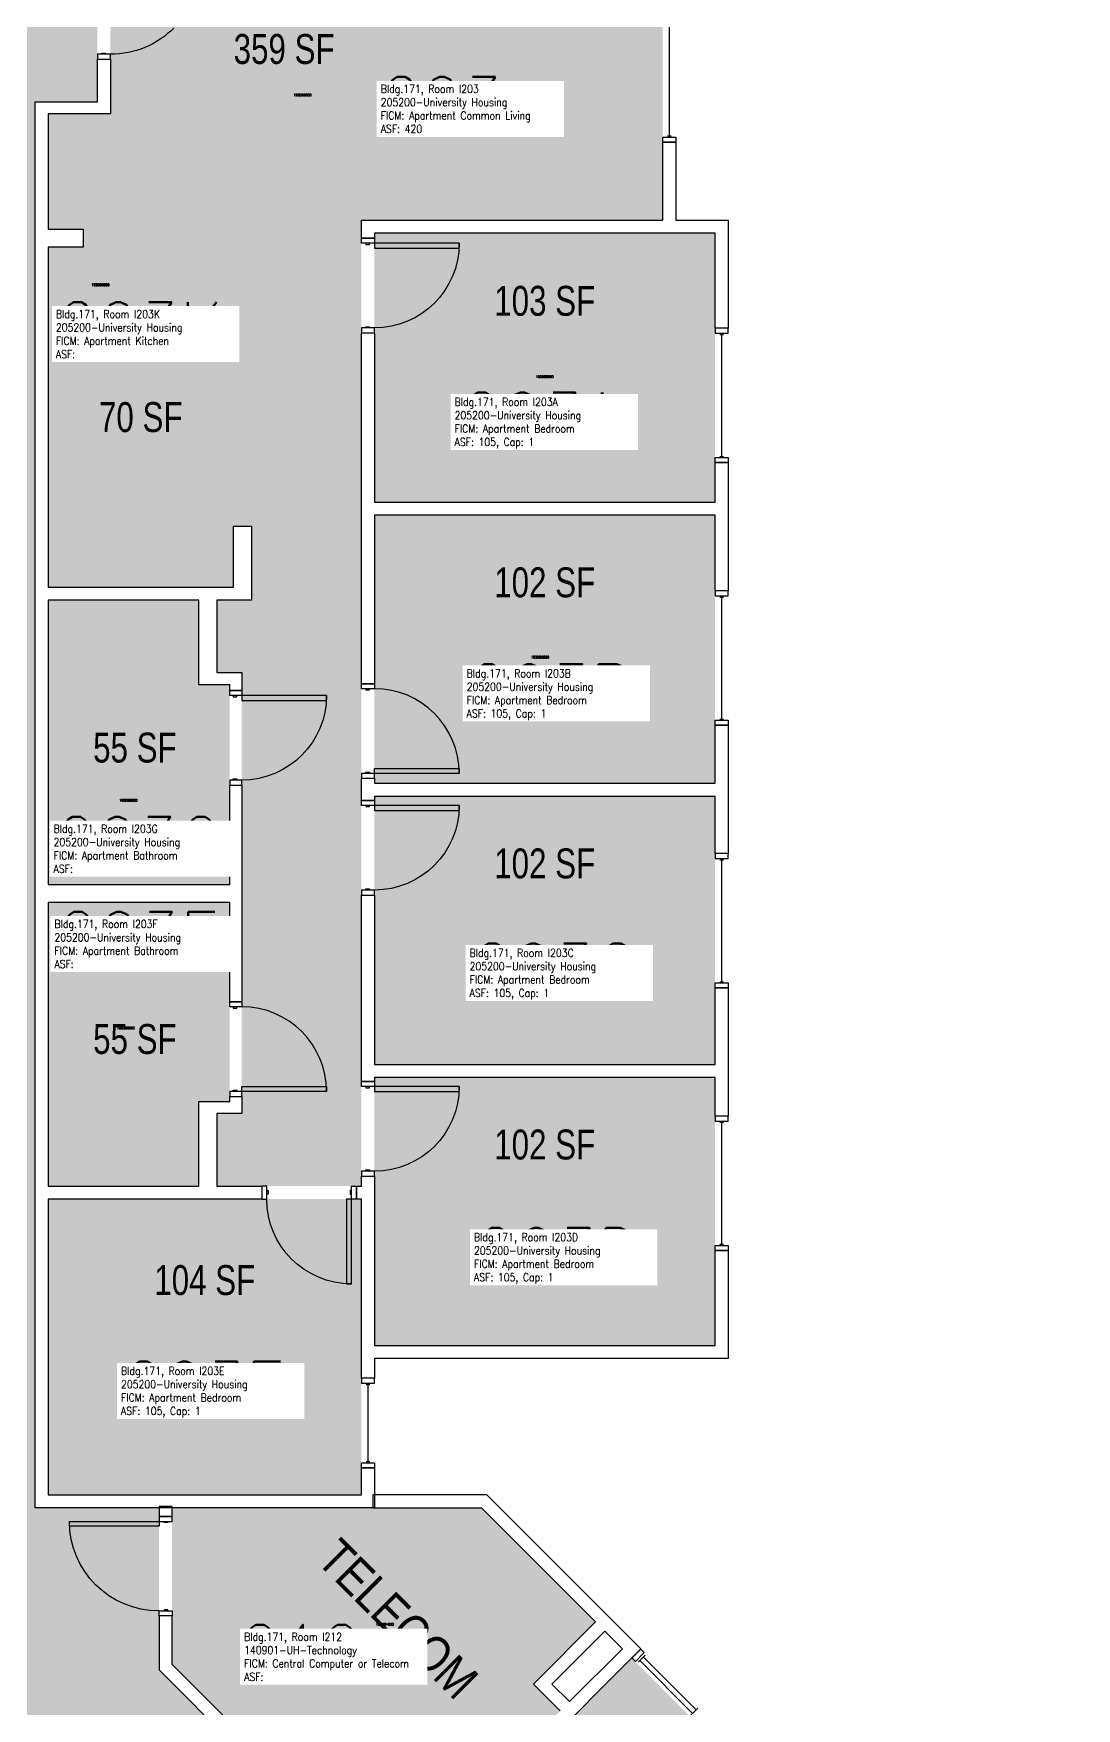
# Model space of a CAD drawing. Header units: inches. Extents: x 79 to 1966, y -19 to 1892.
# Drawn here: x 417 to 836, y 769 to 1441 of the extents above; entities that cross this region are included whole.
import ezdxf
from ezdxf.enums import TextEntityAlignment as Align

# ---------------------------------------------------------------- set-up
doc = ezdxf.new("R2010")
doc.units = ezdxf.units.IN
doc.header["$LTSCALE"] = 48
doc.header["$MEASUREMENT"] = 0
for name, color, linetype in [('A-AREA-IDEN', 1, 'Continuous'), ('A-DOOR', 2, 'Continuous'), ('A-GLAZ', 1, 'Continuous'), ('A-IDEN-RNUM', 7, 'Continuous'), ('A-IDEN-SNUM', 4, 'Continuous'), ('A-IDEN-VNUM', 4, 'Continuous'), ('A-WALL', 5, 'Continuous'), ('AREA-TEXT', 3, 'Continuous'), ('Rooms-Category-Color', 7, 'Continuous'), ('Rooms-College-Color', 7, 'Continuous'), ('Rooms-Department-Color', 7, 'Continuous'), ('Rooms-Division-Color', 7, 'Continuous'), ('Rooms-Information', 7, 'Continuous')]:
    doc.layers.add(name, color=color, linetype=linetype)
doc.styles.add('AREA', font='arial.ttf', dxfattribs={"width": 0.75, "height": 12})
doc.styles.add('ROOMSNUMBER', font='txt.shx', dxfattribs={"height": 0.03})
doc.styles.add('ROOMVNUMBER', font='simplex.shx', dxfattribs={"width": 0.85})
doc.styles.get("Standard").update_dxf_attribs({"font": 'ARIALN.TTF'})

msp = doc.modelspace()

# ---------------------------------------------------------------- hatches: boundary and pattern name
at = {"layer": 'Rooms-Category-Color', "true_color": 0xadadad}
for points in [[(332.57, 1507.21), (417.54, 1507.21), (417.54, 1473.12), (442.54, 1473.12), (442.54, 1413.99), (417.54, 1413.99), (417.54, 849.34), (357.57, 809.24), (357.57, 1175.12), (332.57, 1175.12), (332.57, 1257.44), (357.57, 1257.44), (357.57, 1441.48), (332.57, 1441.48)], [(417.54, 849.34), (467.31, 849.34), (467.31, 784.34), (697.37, 554.28), (757.57, 614.48), (797.96, 574.08), (737.77, 513.89), (835.7, 415.95), (793.27, 373.53), (710.27, 456.54), (692.59, 438.86), (634.38, 497.07), (652.05, 514.75), (357.57, 809.24)]]:
    msp.add_hatch(color=253, dxfattribs=at).paths.add_polyline_path(points)
at = {"layer": 'Rooms-Category-Color', "true_color": 0x728ef3}
for points in [[(422.79, 1501.96), (499.54, 1501.96), (499.54, 1477.99), (487.79, 1477.99), (487.79, 1473.12), (504.42, 1473.12), (504.42, 1501.96), (669.54, 1501.96), (669.54, 1366.46), (548.54, 1366.46), (548.54, 978.59), (490.54, 978.59), (490.54, 1007.71), (500.54, 1007.71), (500.54, 1184.79), (490.54, 1184.79), (490.54, 1213.92), (504.41, 1213.92), (504.41, 1243.54), (497.16, 1243.54), (497.16, 1355.67), (436.79, 1355.67), (436.79, 1362.92), (422.79, 1362.92), (422.79, 1409.12), (447.79, 1409.12), (447.79, 1473.12), (449.79, 1473.12), (449.79, 1477.99), (422.79, 1477.99)], [(553.79, 1253.21), (553.79, 1361.21), (690.54, 1361.21), (690.54, 1253.21), (554.23, 1253.22)], [(422.79, 1355.67), (497.16, 1355.67), (497.16, 1219.17), (422.79, 1219.17)], [(553.79, 1140.34), (553.79, 1247.96), (690.53, 1247.97), (690.54, 1140.34), (554.23, 1140.35)], [(422.79, 1099.73), (422.79, 1213.91), (483.29, 1213.91), (483.29, 1179.91), (495.67, 1179.91), (495.67, 1099.73)], [(553.79, 1135.09), (553.79, 1027.46), (690.54, 1027.46), (690.53, 1135.1), (554.23, 1135.1)], [(495.67, 1012.59), (495.67, 1092.48), (422.79, 1092.48), (422.79, 978.59), (483.29, 978.59), (483.29, 1012.59)], [(553.79, 1022.21), (553.79, 914.59), (690.54, 914.59), (690.53, 1022.22), (554.23, 1022.22)], [(548.54, 854.6), (422.79, 854.59), (422.79, 973.34), (548.54, 973.34)], [(563.55, 695.53), (696.49, 562.59), (790.01, 656.12), (657.08, 789.05)]]:
    msp.add_hatch(color=171, dxfattribs=at).paths.add_polyline_path(points)
at = {"layer": 'Rooms-Category-Color', "true_color": 0xe3c5e1}
msp.add_hatch(color=254, dxfattribs=at).paths.add_polyline_path([(472.56, 849.34), (472.56, 786.52), (559.84, 699.24), (628.44, 767.84), (617.66, 778.62), (642.58, 803.55), (596.79, 849.34)])
at = {"layer": 'Rooms-College-Color', "true_color": 0xadadad}
for points in [[(332.57, 1507.21), (417.54, 1507.21), (417.54, 1473.12), (442.54, 1473.12), (442.54, 1413.99), (417.54, 1413.99), (417.54, 849.34), (357.57, 809.24), (357.57, 1175.12), (332.57, 1175.12), (332.57, 1257.44), (357.57, 1257.44), (357.57, 1441.48), (332.57, 1441.48)], [(422.79, 1501.96), (499.54, 1501.96), (499.54, 1477.99), (487.79, 1477.99), (487.79, 1473.12), (504.42, 1473.12), (504.42, 1501.96), (669.54, 1501.96), (669.54, 1366.46), (548.54, 1366.46), (548.54, 978.59), (490.54, 978.59), (490.54, 1007.71), (500.54, 1007.71), (500.54, 1184.79), (490.54, 1184.79), (490.54, 1213.92), (504.41, 1213.92), (504.41, 1243.54), (497.16, 1243.54), (497.16, 1355.67), (436.79, 1355.67), (436.79, 1362.92), (422.79, 1362.92), (422.79, 1409.12), (447.79, 1409.12), (447.79, 1473.12), (449.79, 1473.12), (449.79, 1477.99), (422.79, 1477.99)], [(553.79, 1253.21), (553.79, 1361.21), (690.54, 1361.21), (690.54, 1253.21), (554.23, 1253.22)], [(422.79, 1355.67), (497.16, 1355.67), (497.16, 1219.17), (422.79, 1219.17)], [(553.79, 1140.34), (553.79, 1247.96), (690.53, 1247.97), (690.54, 1140.34), (554.23, 1140.35)], [(422.79, 1099.73), (422.79, 1213.91), (483.29, 1213.91), (483.29, 1179.91), (495.67, 1179.91), (495.67, 1099.73)], [(553.79, 1135.09), (553.79, 1027.46), (690.54, 1027.46), (690.53, 1135.1), (554.23, 1135.1)], [(495.67, 1012.59), (495.67, 1092.48), (422.79, 1092.48), (422.79, 978.59), (483.29, 978.59), (483.29, 1012.59)], [(553.79, 1022.21), (553.79, 914.59), (690.54, 914.59), (690.53, 1022.22), (554.23, 1022.22)], [(548.54, 854.6), (422.79, 854.59), (422.79, 973.34), (548.54, 973.34)], [(417.54, 849.34), (467.31, 849.34), (467.31, 784.34), (697.37, 554.28), (757.57, 614.48), (797.96, 574.08), (737.77, 513.89), (835.7, 415.95), (793.27, 373.53), (710.27, 456.54), (692.59, 438.86), (634.38, 497.07), (652.05, 514.75), (357.57, 809.24)], [(472.56, 849.34), (472.56, 786.52), (559.84, 699.24), (628.44, 767.84), (617.66, 778.62), (642.58, 803.55), (596.79, 849.34)], [(563.55, 695.53), (696.49, 562.59), (790.01, 656.12), (657.08, 789.05)]]:
    msp.add_hatch(color=253, dxfattribs=at).paths.add_polyline_path(points)
at = {"layer": 'Rooms-Department-Color', "true_color": 0xacacac}
for points in [[(332.57, 1507.21), (417.54, 1507.21), (417.54, 1473.12), (442.54, 1473.12), (442.54, 1413.99), (417.54, 1413.99), (417.54, 849.34), (357.57, 809.24), (357.57, 1175.12), (332.57, 1175.12), (332.57, 1257.44), (357.57, 1257.44), (357.57, 1441.48), (332.57, 1441.48)], [(417.54, 849.34), (467.31, 849.34), (467.31, 784.34), (697.37, 554.28), (757.57, 614.48), (797.96, 574.08), (737.77, 513.89), (835.7, 415.95), (793.27, 373.53), (710.27, 456.54), (692.59, 438.86), (634.38, 497.07), (652.05, 514.75), (357.57, 809.24)]]:
    msp.add_hatch(color=253, dxfattribs=at).paths.add_polyline_path(points)
at = {"layer": 'Rooms-Department-Color', "true_color": 0x604aed}
for points in [[(422.79, 1501.96), (499.54, 1501.96), (499.54, 1477.99), (487.79, 1477.99), (487.79, 1473.12), (504.42, 1473.12), (504.42, 1501.96), (669.54, 1501.96), (669.54, 1366.46), (548.54, 1366.46), (548.54, 978.59), (490.54, 978.59), (490.54, 1007.71), (500.54, 1007.71), (500.54, 1184.79), (490.54, 1184.79), (490.54, 1213.92), (504.41, 1213.92), (504.41, 1243.54), (497.16, 1243.54), (497.16, 1355.67), (436.79, 1355.67), (436.79, 1362.92), (422.79, 1362.92), (422.79, 1409.12), (447.79, 1409.12), (447.79, 1473.12), (449.79, 1473.12), (449.79, 1477.99), (422.79, 1477.99)], [(553.79, 1253.21), (553.79, 1361.21), (690.54, 1361.21), (690.54, 1253.21), (554.23, 1253.22)], [(422.79, 1355.67), (497.16, 1355.67), (497.16, 1219.17), (422.79, 1219.17)], [(553.79, 1140.34), (553.79, 1247.96), (690.53, 1247.97), (690.54, 1140.34), (554.23, 1140.35)], [(422.79, 1099.73), (422.79, 1213.91), (483.29, 1213.91), (483.29, 1179.91), (495.67, 1179.91), (495.67, 1099.73)], [(553.79, 1135.09), (553.79, 1027.46), (690.54, 1027.46), (690.53, 1135.1), (554.23, 1135.1)], [(495.67, 1012.59), (495.67, 1092.48), (422.79, 1092.48), (422.79, 978.59), (483.29, 978.59), (483.29, 1012.59)], [(553.79, 1022.21), (553.79, 914.59), (690.54, 914.59), (690.53, 1022.22), (554.23, 1022.22)], [(548.54, 854.6), (422.79, 854.59), (422.79, 973.34), (548.54, 973.34)], [(472.56, 849.34), (472.56, 786.52), (559.84, 699.24), (628.44, 767.84), (617.66, 778.62), (642.58, 803.55), (596.79, 849.34)], [(563.55, 695.53), (696.49, 562.59), (790.01, 656.12), (657.08, 789.05)]]:
    msp.add_hatch(color=173, dxfattribs=at).paths.add_polyline_path(points)
at = {"layer": 'Rooms-Division-Color', "true_color": 0xadadad}
for points in [[(332.57, 1507.21), (417.54, 1507.21), (417.54, 1473.12), (442.54, 1473.12), (442.54, 1413.99), (417.54, 1413.99), (417.54, 849.34), (357.57, 809.24), (357.57, 1175.12), (332.57, 1175.12), (332.57, 1257.44), (357.57, 1257.44), (357.57, 1441.48), (332.57, 1441.48)], [(417.54, 849.34), (467.31, 849.34), (467.31, 784.34), (697.37, 554.28), (757.57, 614.48), (797.96, 574.08), (737.77, 513.89), (835.7, 415.95), (793.27, 373.53), (710.27, 456.54), (692.59, 438.86), (634.38, 497.07), (652.05, 514.75), (357.57, 809.24)]]:
    msp.add_hatch(color=253, dxfattribs=at).paths.add_polyline_path(points)
at = {"layer": 'Rooms-Division-Color', "true_color": 0x604aed}
for points in [[(422.79, 1501.96), (499.54, 1501.96), (499.54, 1477.99), (487.79, 1477.99), (487.79, 1473.12), (504.42, 1473.12), (504.42, 1501.96), (669.54, 1501.96), (669.54, 1366.46), (548.54, 1366.46), (548.54, 978.59), (490.54, 978.59), (490.54, 1007.71), (500.54, 1007.71), (500.54, 1184.79), (490.54, 1184.79), (490.54, 1213.92), (504.41, 1213.92), (504.41, 1243.54), (497.16, 1243.54), (497.16, 1355.67), (436.79, 1355.67), (436.79, 1362.92), (422.79, 1362.92), (422.79, 1409.12), (447.79, 1409.12), (447.79, 1473.12), (449.79, 1473.12), (449.79, 1477.99), (422.79, 1477.99)], [(553.79, 1253.21), (553.79, 1361.21), (690.54, 1361.21), (690.54, 1253.21), (554.23, 1253.22)], [(422.79, 1355.67), (497.16, 1355.67), (497.16, 1219.17), (422.79, 1219.17)], [(553.79, 1140.34), (553.79, 1247.96), (690.53, 1247.97), (690.54, 1140.34), (554.23, 1140.35)], [(422.79, 1099.73), (422.79, 1213.91), (483.29, 1213.91), (483.29, 1179.91), (495.67, 1179.91), (495.67, 1099.73)], [(553.79, 1135.09), (553.79, 1027.46), (690.54, 1027.46), (690.53, 1135.1), (554.23, 1135.1)], [(495.67, 1012.59), (495.67, 1092.48), (422.79, 1092.48), (422.79, 978.59), (483.29, 978.59), (483.29, 1012.59)], [(553.79, 1022.21), (553.79, 914.59), (690.54, 914.59), (690.53, 1022.22), (554.23, 1022.22)], [(548.54, 854.6), (422.79, 854.59), (422.79, 973.34), (548.54, 973.34)], [(472.56, 849.34), (472.56, 786.52), (559.84, 699.24), (628.44, 767.84), (617.66, 778.62), (642.58, 803.55), (596.79, 849.34)], [(563.55, 695.53), (696.49, 562.59), (790.01, 656.12), (657.08, 789.05)]]:
    msp.add_hatch(color=173, dxfattribs=at).paths.add_polyline_path(points)

# ---------------------------------------------------------------- linework, layer by layer
at = {"layer": 'A-DOOR'}
for p, q in [((431.31, 841.96), (431.31, 843.96)), ((431.31, 843.96), (467.31, 843.96)), ((467.31, 841.96), (431.31, 841.96)), ((472.56, 845.96), (467.31, 845.96)), ((467.31, 845.96), (467.31, 843.96)), ((467.31, 843.96), (467.31, 841.96)), ((467.31, 843.96), (472.56, 843.96)), ((469.31, 843.46), (469.31, 843.96)), ((469.31, 843.96), (470.81, 843.96)), ((470.81, 843.46), (469.31, 843.46)), ((470.81, 843.96), (470.81, 843.46)), ((472.56, 843.96), (472.56, 845.96)), ((467.31, 805.96), (467.31, 807.96)), ((467.31, 807.96), (472.56, 807.96)), ((470.81, 808.46), (469.31, 808.46)), ((469.31, 808.46), (469.31, 807.96)), ((469.31, 807.96), (470.81, 807.96)), ((470.81, 807.96), (470.81, 808.46)), ((472.56, 807.96), (472.56, 805.96)), ((472.56, 805.96), (467.31, 805.96))]:
    msp.add_line(p, q, dxfattribs=at)
for points in [[(442.57, 1433.09), (442.57, 1431.09), (447.82, 1431.09), (447.82, 1433.09)], [(444.32, 1433.09), (444.32, 1433.59), (445.82, 1433.59), (445.82, 1433.09)], [(548.57, 1357.21), (548.57, 1359.21), (553.82, 1359.21), (553.82, 1357.21)], [(550.32, 1357.21), (550.32, 1356.71), (551.82, 1356.71), (551.82, 1357.21)], [(553.82, 1357.21), (553.82, 1355.21), (587.82, 1355.21), (587.82, 1357.21)], [(548.57, 1323.21), (548.57, 1321.21), (553.82, 1321.21), (553.82, 1323.21)], [(550.32, 1323.21), (550.32, 1323.71), (551.82, 1323.71), (551.82, 1323.21)], [(495.69, 1175.62), (495.69, 1177.62), (500.57, 1177.62), (500.57, 1175.62)], [(548.57, 1178.34), (548.57, 1180.34), (553.82, 1180.34), (553.82, 1178.34)], [(550.32, 1178.34), (550.32, 1177.84), (551.82, 1177.84), (551.82, 1178.34)], [(497.07, 1175.62), (497.07, 1175.12), (498.57, 1175.12), (498.57, 1175.62)], [(500.57, 1175.62), (500.57, 1173.62), (534.57, 1173.62), (534.57, 1175.62)], [(548.57, 1144.34), (548.57, 1142.34), (553.82, 1142.34), (553.82, 1144.34)], [(550.32, 1144.34), (550.32, 1144.84), (551.82, 1144.84), (551.82, 1144.34)], [(553.82, 1144.34), (553.82, 1146.34), (587.82, 1146.34), (587.82, 1144.34)], [(495.69, 1141.62), (495.69, 1139.62), (500.57, 1139.62), (500.57, 1141.62)], [(497.07, 1141.62), (497.07, 1142.12), (498.57, 1142.12), (498.57, 1141.62)], [(548.57, 1131.46), (548.57, 1133.46), (553.82, 1133.46), (553.82, 1131.46)], [(550.32, 1131.46), (550.32, 1130.96), (551.82, 1130.96), (551.82, 1131.46)], [(553.82, 1131.46), (553.82, 1129.46), (587.82, 1129.46), (587.82, 1131.46)], [(548.57, 1097.46), (548.57, 1095.46), (553.82, 1095.46), (553.82, 1097.46)], [(550.32, 1097.46), (550.32, 1097.96), (551.82, 1097.96), (551.82, 1097.46)], [(495.69, 1050.59), (495.69, 1052.59), (500.57, 1052.59), (500.57, 1050.59)], [(497.07, 1050.59), (497.07, 1050.09), (498.57, 1050.09), (498.57, 1050.59)], [(495.69, 1016.59), (495.69, 1014.59), (500.57, 1014.59), (500.57, 1016.59)], [(497.07, 1016.59), (497.07, 1017.09), (498.57, 1017.09), (498.57, 1016.59)], [(500.57, 1016.59), (500.57, 1018.59), (534.57, 1018.59), (534.57, 1016.59)], [(548.57, 1018.59), (548.57, 1020.59), (553.82, 1020.59), (553.82, 1018.59)], [(550.32, 1018.59), (550.32, 1018.09), (551.82, 1018.09), (551.82, 1018.59)], [(553.82, 1018.59), (553.82, 1016.59), (587.82, 1016.59), (587.82, 1018.59)], [(548.57, 984.59), (548.57, 982.59), (553.82, 982.59), (553.82, 984.59)], [(550.32, 984.59), (550.32, 985.09), (551.82, 985.09), (551.82, 984.59)], [(510.57, 978.59), (508.57, 978.59), (508.57, 973.34), (510.57, 973.34)], [(510.57, 976.84), (511.07, 976.84), (511.07, 975.34), (510.57, 975.34)], [(544.57, 976.84), (544.07, 976.84), (544.07, 975.34), (544.57, 975.34)], [(544.57, 978.59), (546.57, 978.59), (546.57, 973.34), (544.57, 973.34)], [(544.57, 973.34), (542.57, 973.34), (542.57, 939.34), (544.57, 939.34)]]:
    msp.add_lwpolyline(points, close=True, dxfattribs=at)
at = {"layer": 'A-DOOR', "extrusion": (0, 0, -1)}
for centre, radius, start, end in [((-447.82, 1469.09), 36, 225, 270), ((-553.82, 1357.21), 34, 180, 270), ((-500.57, 1175.62), 34, 180, 270), ((-553.82, 1131.46), 34, 180, 270), ((-553.82, 1018.59), 34, 180, 270), ((-544.57, 973.34), 34, 270, 0), ((-467.31, 843.96), 36, 270, 360)]:
    msp.add_arc(centre, radius, start, end, dxfattribs=at)
at = {"layer": 'A-DOOR'}
for centre in [(553.82, 1144.34), (500.57, 1016.59)]:
    msp.add_arc(centre, 34, 0, 90, dxfattribs=at)
at = {"layer": 'A-GLAZ'}
for p, q in [((672.19, 1467.34), (672.19, 1400.34)), ((671.44, 1400.34), (672.94, 1400.34)), ((692.44, 1320.62), (693.94, 1320.62)), ((693.19, 1320.62), (693.19, 1271.62)), ((692.44, 1271.62), (693.94, 1271.62)), ((692.44, 1215.15), (693.94, 1215.15)), ((693.19, 1215.15), (693.19, 1166.15)), ((692.44, 1166.15), (693.94, 1166.15)), ((692.44, 1109.65), (693.94, 1109.65)), ((693.19, 1109.65), (693.19, 1060.65)), ((692.44, 1060.65), (693.94, 1060.65)), ((692.44, 1004.22), (693.94, 1004.22)), ((693.19, 1004.22), (693.19, 955.22)), ((692.44, 955.22), (693.94, 955.22)), ((550.44, 898.97), (551.94, 898.97)), ((551.19, 898.97), (551.19, 867.97)), ((550.44, 867.97), (551.94, 867.97)), ((657.17, 789.13), (660.71, 792.67)), ((658.59, 787.72), (657.17, 789.13)), ((662.12, 791.25), (658.59, 787.72)), ((659.65, 787.36), (662.48, 790.19)), ((681.57, 766.86), (660.36, 788.07)), ((660.71, 792.67), (662.12, 791.25)), ((682.98, 768.27), (661.77, 789.49)), ((680.86, 766.15), (683.69, 768.98))]:
    msp.add_line(p, q, dxfattribs=at)
for points in [[(674.82, 1399.84), (674.82, 1397.84), (669.57, 1397.84), (669.57, 1399.84)], [(695.82, 1321.12), (695.82, 1323.12), (690.57, 1323.12), (690.57, 1321.12)], [(695.82, 1271.12), (695.82, 1269.12), (690.57, 1269.12), (690.57, 1271.12)], [(695.82, 1215.65), (695.82, 1217.65), (690.57, 1217.65), (690.57, 1215.65)], [(695.82, 1165.65), (695.82, 1163.65), (690.57, 1163.65), (690.57, 1165.65)], [(695.82, 1110.15), (695.82, 1112.15), (690.57, 1112.15), (690.57, 1110.15)], [(695.82, 1060.15), (695.82, 1058.15), (690.57, 1058.15), (690.57, 1060.15)], [(695.82, 1004.72), (695.82, 1006.72), (690.57, 1006.72), (690.57, 1004.72)], [(695.82, 954.72), (695.82, 952.72), (690.57, 952.72), (690.57, 954.72)], [(553.82, 899.47), (553.82, 901.47), (548.57, 901.47), (548.57, 899.47)], [(553.82, 867.47), (553.82, 865.47), (548.57, 865.47), (548.57, 867.47)]]:
    msp.add_lwpolyline(points, close=True, dxfattribs=at)
at = {"layer": 'A-WALL'}
for p, q in [((442.57, 1413.99), (442.57, 1431.09)), ((442.57, 1431.09), (447.82, 1431.09)), ((447.82, 1431.09), (447.82, 1409.12)), ((417.57, 977.96), (417.57, 1413.99)), ((417.57, 1413.99), (442.57, 1413.99)), ((422.82, 1409.12), (422.82, 1362.92)), ((447.82, 1409.12), (422.82, 1409.12)), ((669.57, 1366.46), (669.57, 1397.84)), ((669.57, 1397.84), (674.82, 1397.84)), ((674.82, 1397.84), (674.82, 1366.46)), ((548.57, 1366.46), (669.57, 1366.46)), ((548.57, 1359.21), (548.57, 1366.46)), ((674.82, 1366.46), (695.82, 1366.46)), ((695.82, 1366.46), (695.82, 1323.12)), ((422.82, 1362.92), (436.82, 1362.92)), ((436.82, 1362.92), (436.82, 1355.67)), ((553.82, 1359.21), (548.57, 1359.21)), ((690.57, 1361.21), (553.82, 1361.21)), ((553.82, 1361.21), (553.82, 1359.21)), ((690.57, 1323.12), (690.57, 1361.21)), ((422.82, 1355.67), (422.82, 1219.17)), ((436.82, 1355.67), (422.82, 1355.67)), ((548.57, 1180.34), (548.57, 1321.21)), ((548.57, 1321.21), (553.82, 1321.21)), ((553.82, 1321.21), (553.82, 1253.21)), ((695.82, 1323.12), (690.57, 1323.12)), ((690.57, 1253.21), (690.57, 1269.12)), ((690.57, 1269.12), (695.82, 1269.12)), ((695.82, 1269.12), (695.82, 1217.65)), ((553.82, 1253.21), (690.57, 1253.21)), ((553.82, 1247.96), (553.82, 1180.34)), ((690.57, 1247.96), (553.82, 1247.96)), ((690.57, 1217.65), (690.57, 1247.96)), ((497.18, 1219.17), (497.18, 1243.54)), ((497.18, 1243.54), (504.43, 1243.54)), ((504.43, 1243.54), (504.43, 1213.92)), ((422.82, 1219.17), (497.18, 1219.17)), ((695.82, 1217.65), (690.57, 1217.65)), ((422.82, 1213.92), (422.82, 1099.73)), ((483.32, 1213.92), (422.82, 1213.92)), ((483.32, 1179.91), (483.32, 1213.92)), ((490.57, 1213.92), (490.57, 1184.79)), ((504.43, 1213.92), (490.57, 1213.92)), ((490.57, 1184.79), (500.57, 1184.79)), ((500.57, 1184.79), (500.57, 1177.62)), ((495.69, 1179.91), (483.32, 1179.91)), ((495.69, 1177.62), (495.69, 1179.91)), ((500.57, 1177.62), (495.69, 1177.62)), ((553.82, 1180.34), (548.57, 1180.34)), ((690.57, 1140.34), (690.57, 1163.65)), ((690.57, 1163.65), (695.82, 1163.65)), ((695.82, 1163.65), (695.82, 1112.15)), ((495.69, 1099.73), (495.69, 1139.62)), ((495.69, 1139.62), (500.57, 1139.62)), ((500.57, 1139.62), (500.57, 1052.59)), ((548.57, 1133.46), (548.57, 1142.34)), ((548.57, 1142.34), (553.82, 1142.34)), ((553.82, 1142.34), (553.82, 1140.34)), ((553.82, 1140.34), (690.57, 1140.34)), ((553.82, 1133.46), (548.57, 1133.46)), ((690.57, 1135.09), (553.82, 1135.09)), ((553.82, 1135.09), (553.82, 1133.46)), ((690.57, 1112.15), (690.57, 1135.09)), ((695.82, 1112.15), (690.57, 1112.15)), ((422.82, 1099.73), (495.69, 1099.73)), ((422.82, 1092.48), (422.82, 978.59)), ((495.69, 1092.48), (422.82, 1092.48)), ((495.69, 1052.59), (495.69, 1092.48)), ((548.57, 1020.59), (548.57, 1095.46)), ((548.57, 1095.46), (553.82, 1095.46)), ((553.82, 1095.46), (553.82, 1027.46)), ((690.57, 1027.46), (690.57, 1058.15)), ((690.57, 1058.15), (695.82, 1058.15)), ((695.82, 1058.15), (695.82, 1006.72)), ((500.57, 1052.59), (495.69, 1052.59)), ((553.82, 1027.46), (690.57, 1027.46)), ((553.82, 1020.59), (548.57, 1020.59)), ((690.57, 1022.21), (553.82, 1022.21)), ((553.82, 1022.21), (553.82, 1020.59)), ((690.57, 1006.72), (690.57, 1022.21)), ((483.32, 1012.59), (495.69, 1012.59)), ((483.32, 978.59), (483.32, 1012.59)), ((495.69, 1012.59), (495.69, 1014.59)), ((495.69, 1014.59), (500.57, 1014.59)), ((500.57, 1014.59), (500.57, 1007.71)), ((500.57, 1007.71), (490.57, 1007.71)), ((490.57, 1007.71), (490.57, 978.59)), ((695.82, 1006.72), (690.57, 1006.72)), ((548.57, 978.59), (548.57, 982.59)), ((548.57, 982.59), (553.82, 982.59)), ((553.82, 982.59), (553.82, 914.59)), ((417.57, 849.34), (417.57, 977.96)), ((422.82, 978.59), (483.32, 978.59)), ((490.57, 978.59), (508.57, 978.59)), ((508.57, 978.59), (508.57, 973.34)), ((546.57, 978.59), (548.57, 978.59)), ((546.57, 973.34), (546.57, 978.59)), ((508.57, 973.34), (422.82, 973.34)), ((422.82, 973.34), (422.82, 854.59)), ((548.57, 973.34), (546.57, 973.34)), ((548.57, 909.96), (548.57, 973.34)), ((690.57, 914.59), (690.57, 952.72)), ((690.57, 952.72), (695.82, 952.72)), ((695.82, 952.72), (695.82, 909.34)), ((548.57, 901.47), (548.57, 909.96)), ((553.82, 914.59), (690.57, 914.59)), ((695.82, 909.34), (553.82, 909.34)), ((553.82, 909.34), (553.82, 901.47)), ((553.82, 901.47), (548.57, 901.47)), ((548.57, 854.59), (548.57, 865.47)), ((548.57, 865.47), (553.82, 865.47)), ((553.82, 865.47), (553.82, 849.34)), ((422.82, 854.59), (548.57, 854.59)), ((598.97, 854.59), (553.19, 854.59)), ((553.19, 854.59), (553.19, 849.34)), ((660.8, 792.76), (598.97, 854.59)), ((553.82, 849.34), (417.57, 849.34)), ((467.31, 849.96), (467.31, 845.96)), ((472.56, 849.96), (467.31, 849.96)), ((472.56, 845.96), (472.56, 849.96)), ((553.19, 849.34), (596.79, 849.34)), ((596.79, 849.34), (642.58, 803.55)), ((467.31, 845.96), (472.56, 845.96)), ((467.31, 805.96), (467.31, 784.34)), ((472.56, 805.96), (467.31, 805.96)), ((472.56, 786.52), (472.56, 805.96)), ((642.58, 803.55), (617.66, 778.62)), ((625.08, 778.62), (646.29, 799.84)), ((646.29, 799.84), (653.37, 792.76)), ((563.55, 695.53), (657.08, 789.05)), ((653.37, 792.76), (632.15, 771.55)), ((657.09, 789.04), (660.8, 792.76)), ((467.31, 784.34), (567.88, 683.77)), ((559.84, 699.24), (472.56, 786.52)), ((617.66, 778.62), (628.44, 767.84)), ((632.15, 771.55), (625.08, 778.62))]:
    msp.add_line(p, q, dxfattribs=at)

# ---------------------------------------------------------------- texts
at = {"layer": 'A-AREA-IDEN'}
msp.add_text('TELECOM', height=14.4, rotation=315, dxfattribs=at).set_placement((558.19, 799.66), align=Align.CENTER)
at = {"layer": 'A-IDEN-RNUM', "style": 'ROOMSNUMBER', "width": 0.85}
for s, p in [('0203-00', (524.9, 1416.73)), ('0203-K0', (443.81, 1340.51)), ('0203-A0', (622.2, 1303.63)), ('0203-B0', (620.35, 1191.01)), ('0203-G0', (454.99, 1133.47)), ('0203-C0', (618.3, 1072.34)), ('0203-F0', (453.94, 1042.07)), ('0203-D0', (619.12, 959.88)), ('0203-E0', (477.2, 903.65)), ('0212-00', (557.97, 802.6))]:
    msp.add_text(s, height=1, dxfattribs=at).set_placement(p, align=Align.MIDDLE_CENTER)
at = {"layer": 'A-IDEN-SNUM', "style": 'ROOMSNUMBER', "width": 0.85}
for s, p in [('1710I20300', (524.9, 1416.73)), ('1710I203K0', (443.81, 1340.51)), ('1710I203A0', (622.2, 1303.63)), ('1710I203B0', (620.35, 1191.01)), ('1710I203G0', (454.99, 1133.47)), ('1710I203C0', (618.3, 1072.34)), ('1710I203F0', (453.94, 1042.07)), ('1710I203D0', (619.12, 959.88)), ('1710I203E0', (477.2, 903.65)), ('1710I21200', (557.97, 802.6))]:
    msp.add_text(s, height=1, dxfattribs=at).set_placement(p, align=Align.MIDDLE_CENTER)
at = {"layer": 'A-IDEN-VNUM', "style": 'ROOMVNUMBER', "width": 0.85}
for s, p in [('203', (580.94, 1412.78)), ('203K', (459.59, 1322.32)), ('203A', (620.6, 1285.98)), ('203B', (624.54, 1176.97)), ('203G', (459.14, 1115.66)), ('203F', (458.57, 1077.41)), ('203C', (626.16, 1064.72)), ('203D', (627.47, 950.56)), ('203E', (485.29, 896.86)), ('212', (524.25, 791.17))]:
    msp.add_text(s, height=22.5, dxfattribs=at).set_placement(p, align=Align.MIDDLE_CENTER)
at = {"layer": 'AREA-TEXT', "style": 'AREA', "width": 0.75}
for s, p in [('359 SF', (517.54, 1435.23)), ('103 SF', (622.17, 1334.1)), ('70 SF', (459.97, 1287.42)), ('102 SF', (622.17, 1221.04)), ('55 SF', (457.62, 1154.69)), ('102 SF', (622.17, 1108.17)), ('55 SF', (457.62, 1037.66)), ('102 SF', (622.17, 995.29)), ('104 SF', (485.67, 940.85))]:
    msp.add_text(s, height=12, dxfattribs=at).set_placement(p, align=Align.MIDDLE_CENTER)

# ---------------------------------------------------------------- next in the draw order: texts
at = {"layer": 'Rooms-Information', "char_height": 3.2143, "width": 72, "attachment_point": 7, "style": 'ROOMVNUMBER', "bg_fill": 3, "box_fill_scale": 1.5, "bg_fill_color": 256, "bg_fill_true_color": 13158600, "bg_fill_transparency": 0}
for s, insert in [('Bldg.171, Room I203^M^J205200-University Housing^M^JFICM: Apartment Common Living^M^JASF: 420', (556.35, 1401.53)), ('Bldg.171, Room I203K^M^J205200-University Housing^M^JFICM: Apartment Kitchen^M^JASF: ', (425.89, 1311.07)), ('Bldg.171, Room I203A^M^J205200-University Housing^M^JFICM: Apartment Bedroom^M^JASF: 105, Cap: 1', (585.99, 1274.73)), ('Bldg.171, Room I203B^M^J205200-University Housing^M^JFICM: Apartment Bedroom^M^JASF: 105, Cap: 1', (590.85, 1165.72)), ('Bldg.171, Room I203G^M^J205200-University Housing^M^JFICM: Apartment Bathroom^M^JASF: ', (424.98, 1104.41)), ('Bldg.171, Room I203F^M^J205200-University Housing^M^JFICM: Apartment Bathroom^M^JASF: ', (425.33, 1066.16)), ('Bldg.171, Room I203C^M^J205200-University Housing^M^JFICM: Apartment Bedroom^M^JASF: 105, Cap: 1', (592.01, 1053.47)), ('Bldg.171, Room I203D^M^J205200-University Housing^M^JFICM: Apartment Bedroom^M^JASF: 105, Cap: 1', (593.78, 939.31)), ('Bldg.171, Room I203E^M^J205200-University Housing^M^JFICM: Apartment Bedroom^M^JASF: 105, Cap: 1', (452.05, 885.61)), ('Bldg.171, Room I212^M^J140901-UH-Technology^M^JFICM: Central Computer or Telecom^M^JASF: ', (501.48, 779.92))]:
    msp.add_mtext(s, dxfattribs=dict(at, insert=insert))

doc.saveas('drawing.dxf')
